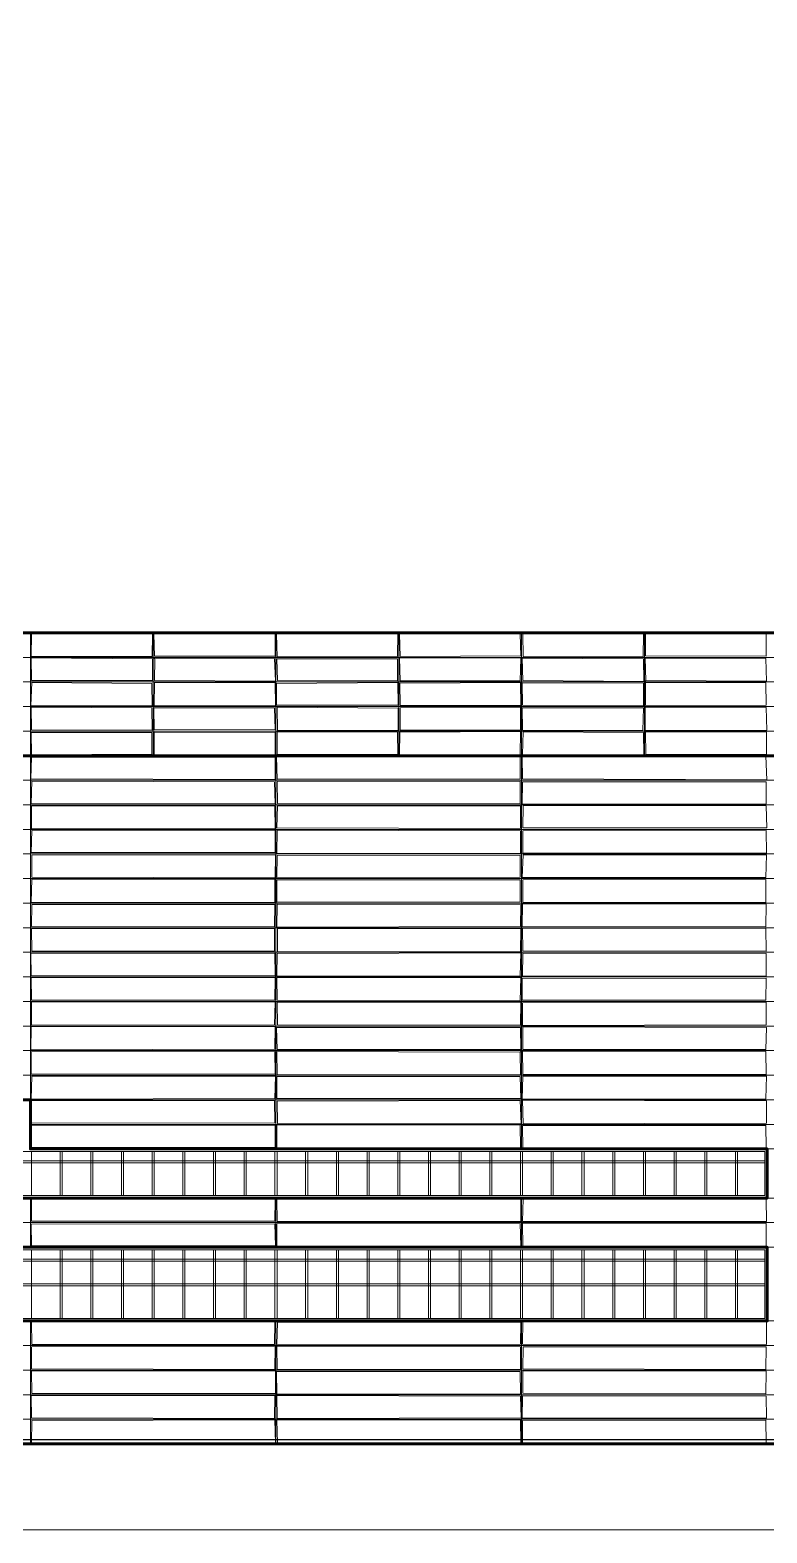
# Model space of a CAD drawing. Extents: x -50000 to 1632000, y -47600 to 308800.
# Drawn here: x 1197985 to 1233987, y -4550 to 68829 of the extents above; entities that cross this region are included whole.
import ezdxf

# ---------------------------------------------------------------- set-up
doc = ezdxf.new("R2010")
doc.units = 0
doc.header["$MEASUREMENT"] = 0
doc.layers.get('Defpoints').update_dxf_attribs({"color": 6})
doc.layers.add('2', color=7, linetype='Continuous')
doc.styles.get("Standard").update_dxf_attribs({"font": 'isocpeur.ttf'})
doc.dimstyles.get("Standard").update_dxf_attribs({"dimscale": 200, "dimtxt": 2.5, "dimasz": 1.5, "dimexe": 1.5, "dimexo": 5, "dimgap": 1, "dimtad": 1, "dimtoh": 1, "dimdec": 0, "dimrnd": 10, "dimzin": 0, "dimtxsty": 'Standard', "dimblk": 'OBLIQUE', "dimcen": 1, "dimdle": 1.5, "dimclrd": 256, "dimclre": 256, "dimclrt": 256, "dimadec": 0, "dimazin": 0, "dimtfac": 1, "dimtdec": 0, "dimtix": 1, "dimtmove": 0, "dimatfit": 3, "dimldrblk": 'NONE', "dimfxl": 1, "dimtolj": 1, "dimtzin": 0, "dimlwd": 18, "dimlwe": 18, "dimarcsym": 1})

# ---------------------------------------------------------------- blocks, each defined once
blk = doc.blocks.new('_Oblique')
at = {"color": 0, "linetype": 'ByBlock', "lineweight": -2}
blk.add_line((-0.5, -0.5), (0.5, 0.5), dxfattribs=at)
blk = doc.blocks.new('*D19')
at = {"layer": '2', "linetype": 'Continuous', "lineweight": 18, "transparency": 16777216}
blk.add_line((837700, -4400), (1240300, -4400), dxfattribs=at)
at = {"layer": 'Defpoints', "color": 0, "linetype": 'Continuous', "transparency": 16777216}
for p in [(1240000, 220000), (838000, 0), (1240000, -4400)]:
    blk.add_point(p, dxfattribs=at)
at = {"layer": '2', "linetype": 'Continuous', "lineweight": 18, "transparency": 16777216, "xscale": 300, "yscale": 300, "zscale": 300, "rotation": 180}
blk.add_blockref('_Oblique', (838000, -4400), dxfattribs=at)
at = {"layer": '2', "linetype": 'Continuous', "lineweight": 18, "transparency": 16777216, "xscale": 300, "yscale": 300, "zscale": 300}
blk.add_blockref('_Oblique', (1240000, -4400), dxfattribs=at)
at = {"layer": '2', "linetype": 'Continuous', "lineweight": 18, "transparency": 16777216, "insert": (1039000, -3950), "char_height": 500, "attachment_point": 5}
blk.add_mtext('\\A1;402000', dxfattribs=at)
blk = doc.blocks.new('_None')

msp = doc.modelspace()

# ---------------------------------------------------------------- linework, layer by layer
at = {"layer": '2', "color": 8, "linetype": 'Continuous', "lineweight": 13}
for p, q in [((1240000, 39400), (874000, 39400)), ((1198000, 39400), (1198000, 14200)), ((1204000, 33400), (1204000, 39400)), ((1210000, 39400), (1210000, 14200)), ((1216000, 33400), (1216000, 39400)), ((1222000, 39400), (1222000, 14200)), ((1228000, 33400), (1228000, 39400)), ((1240000, 38200), (838000, 38200)), ((1240000, 37000), (1120000, 37000)), ((1240000, 35800), (838000, 35800)), ((1240000, 34600), (838000, 34600)), ((1240000, 33400), (838000, 33400)), ((1240000, 32200), (838000, 32200)), ((1240000, 31000), (838000, 31000)), ((1240000, 29800), (838000, 29800)), ((1240000, 28600), (838000, 28600)), ((838000, 27400), (1240000, 27400)), ((1240000, 26200), (838000, 26200)), ((838000, 25000), (1240000, 25000)), ((1240000, 23800), (838000, 23800)), ((1240000, 22600), (838000, 22600)), ((838000, 21400), (1240000, 21400)), ((1240000, 20200), (838000, 20200)), ((838000, 19000), (1240000, 19000)), ((1240000, 17800), (838000, 17800)), ((1240000, 16600), (838000, 16600)), ((1240000, 15400), (1198000, 15400)), ((1198000, 14200), (1240000, 14200)), ((1240000, 11800), (838000, 11800)), ((1198000, 11800), (1198000, 9400)), ((1210000, 11800), (1210000, 9400)), ((1222000, 11800), (1222000, 9400)), ((1240000, 10600), (838000, 10600)), ((838000, 9400), (1240000, 9400)), ((1240000, 5800), (838000, 5800)), ((1198000, 5800), (1198000, -200)), ((1210000, 5800), (1210000, -200)), ((1222000, 5800), (1222000, -200)), ((1240000, 4600), (838000, 4600)), ((838000, 3400), (1240000, 3400)), ((1240000, 2200), (838000, 2200)), ((1240000, 1000), (838000, 1000)), ((838000, -200), (1240000, -200))]:
    msp.add_line(p, q, dxfattribs=at)
at = {"layer": '2', "color": 8, "linetype": 'Continuous', "lineweight": 9}
for p, q in [((1198038.2, 38238.7), (1198060, 39352.1)), ((1198060, 39352.1), (1203973.2, 39349.4)), ((1203959.1, 38239.8), (1203973.2, 39349.4)), ((1204027.1, 39333.1), (1209961.7, 39345.2)), ((1204063.4, 38262.3), (1204027.1, 39333.1)), ((1209965.5, 38262.5), (1209961.7, 39345.2)), ((1210030, 39337.3), (1215952.9, 39368.9)), ((1210065.7, 38231.9), (1210030, 39337.3)), ((1215935.8, 38236.3), (1215952.9, 39368.9)), ((1216035.4, 39332.6), (1221938.1, 39356.3)), ((1216074.5, 38242.8), (1216035.4, 39332.6)), ((1221954.6, 38273.9), (1221938.1, 39356.3)), ((1222067.2, 39351.5), (1227961.2, 39355.5)), ((1222074.5, 38247.8), (1222067.2, 39351.5)), ((1227941.9, 38231.2), (1227961.2, 39355.5)), ((1228051, 39347.3), (1233952.2, 39372.9)), ((1228059.3, 38272.8), (1228051, 39347.3)), ((1233955.9, 38255.2), (1233952.2, 39372.9)), ((1198037.2, 38173.2), (1203962.4, 38125.6)), ((1198049.9, 37063), (1198037.2, 38173.2)), ((1198038.2, 38238.7), (1203959.1, 38239.8)), ((1204000, 38200), (1204073.6, 38131.5)), ((1204063.4, 38262.3), (1209965.5, 38262.5)), ((1210065.7, 38231.9), (1215935.8, 38236.3)), ((1216030.3, 38172.3), (1221956.2, 38165.4)), ((1216064.8, 37058.2), (1216030.3, 38172.3)), ((1216074.5, 38242.8), (1221954.6, 38273.9)), ((1221936.2, 37060.9), (1221956.2, 38165.4)), ((1222034.6, 38162.1), (1227949, 38129.4)), ((1222060.3, 37069.2), (1222034.6, 38162.1)), ((1222074.5, 38247.8), (1227941.9, 38231.2)), ((1228032.8, 38161.2), (1233931.3, 38147.9)), ((1228073.8, 37067.9), (1228032.8, 38161.2)), ((1228059.3, 38272.8), (1233955.9, 38255.2)), ((1203964.6, 37070.5), (1203962.4, 38125.6)), ((1204061.8, 37065.5), (1204073.6, 38131.5)), ((1204073.6, 38131.5), (1209925.4, 38146.5)), ((1209971.3, 37043.7), (1209925.4, 38146.5)), ((1210046.2, 38133.9), (1215930.2, 38136.7)), ((1210072.9, 37064), (1210046.2, 38133.9)), ((1215936.7, 37055.7), (1215930.2, 38136.7)), ((1227967.8, 37028.9), (1227949, 38129.4)), ((1233957.2, 37032.5), (1233931.3, 38147.9)), ((1198031.2, 35858), (1198072.5, 36973.3)), ((1198049.9, 37063), (1203964.6, 37070.5)), ((1198072.5, 36973.3), (1203942.6, 36931.9)), ((1203953.2, 35838), (1203942.6, 36931.9)), ((1204049.9, 35838), (1204057.4, 36972.4)), ((1204057.4, 36972.4), (1209968.4, 36973.3)), ((1204061.8, 37065.5), (1209971.3, 37043.7)), ((1209973, 35851.9), (1209968.4, 36973.3)), ((1210028.4, 36931.3), (1215950.7, 36972.3)), ((1210029.5, 35873.1), (1210028.4, 36931.3)), ((1210072.9, 37064), (1215936.7, 37055.7)), ((1215965.5, 35869.2), (1215950.7, 36972.3)), ((1216046.1, 36941.4), (1221947.2, 36967.4)), ((1216065.6, 35853), (1216046.1, 36941.4)), ((1216064.8, 37058.2), (1221936.2, 37060.9)), ((1221955.1, 35847.6), (1221947.2, 36967.4)), ((1222030.3, 36950.5), (1227963.1, 36948.6)), ((1222042.8, 35872), (1222030.3, 36950.5)), ((1222060.3, 37069.2), (1227967.8, 37028.9)), ((1227947.9, 35829.9), (1227963.1, 36948.6)), ((1228000, 37000), (1228073.8, 37067.9)), ((1228055.2, 36966.8), (1233930.9, 36951.5)), ((1228055.8, 35857.5), (1228055.2, 36966.8)), ((1228073.8, 37067.9), (1233957.2, 37032.5)), ((1233949.7, 35865.2), (1233930.9, 36951.5)), ((1198031.2, 35858), (1203953.2, 35838)), ((1198047.5, 35762.9), (1203928.6, 35740.7)), ((1198055.6, 34655.1), (1198047.5, 35762.9)), ((1203954.9, 34643.3), (1203928.6, 35740.7)), ((1204033.7, 35735.8), (1209929.4, 35743)), ((1204042, 34663), (1204033.7, 35735.8)), ((1204049.9, 35838), (1209973, 35851.9)), ((1209953.2, 34673.3), (1209929.4, 35743)), ((1210029.5, 35873.1), (1215965.5, 35869.2)), ((1210052.3, 35764.7), (1215962.3, 35725.4)), ((1210066.8, 34629.8), (1210052.3, 35764.7)), ((1215970.3, 34651.9), (1215962.3, 35725.4)), ((1216061.5, 35741), (1221951.7, 35772.6)), ((1216062.5, 34644.7), (1216061.5, 35741)), ((1216065.6, 35853), (1221955.1, 35847.6)), ((1221938.7, 34650.8), (1221951.7, 35772.6)), ((1222029.7, 35731.3), (1227952, 35733.3)), ((1222048.2, 34639.4), (1222029.7, 35731.3)), ((1222042.8, 35872), (1227947.9, 35829.9)), ((1227928.1, 34636.3), (1227952, 35733.3)), ((1228029.6, 34626.5), (1228034.6, 35768.5)), ((1228034.6, 35768.5), (1233946.9, 35757.5)), ((1228055.8, 35857.5), (1233949.7, 35865.2)), ((1233973.4, 34648.9), (1233946.9, 35757.5)), ((1198046.5, 34535.3), (1203931.2, 34532.2)), ((1198053.7, 33447.6), (1198046.5, 34535.3)), ((1198055.6, 34655.1), (1203954.9, 34643.3)), ((1203929.3, 33470), (1203931.2, 34532.2)), ((1204042, 34663), (1209953.2, 34673.3)), ((1204043.5, 34546.7), (1209959, 34525.9)), ((1204049.2, 33444.9), (1204043.5, 34546.7)), ((1209957.8, 33439.6), (1209959, 34525.9)), ((1210050.3, 34572.3), (1215933.2, 34541.8)), ((1210065.1, 33471.7), (1210050.3, 34572.3)), ((1210066.8, 34629.8), (1215970.3, 34651.9)), ((1215950.1, 33450.6), (1215933.2, 34541.8)), ((1216033.9, 33457.2), (1216049.8, 34544.7)), ((1216049.8, 34544.7), (1221941.3, 34574.2)), ((1216062.5, 34644.7), (1221938.7, 34650.8)), ((1221936.5, 33447.8), (1221941.3, 34574.2)), ((1222045.6, 33462), (1222072.7, 34565.5)), ((1222048.2, 34639.4), (1227928.1, 34636.3)), ((1222072.7, 34565.5), (1227948.5, 34528)), ((1227971.7, 33427.2), (1227948.5, 34528)), ((1228029.6, 34626.5), (1233973.4, 34648.9)), ((1228055, 34568.8), (1233963.6, 34546.1)), ((1228066, 33462.7), (1228055, 34568.8)), ((1233964.7, 33472.1), (1233963.6, 34546.1)), ((1198026.6, 32266.5), (1198056.8, 33333)), ((1198053.7, 33447.6), (1203929.3, 33470)), ((1198056.8, 33333), (1209953.4, 33328.8)), ((1204049.2, 33444.9), (1209957.8, 33439.6)), ((1209960.9, 32242.5), (1209953.4, 33328.8)), ((1210028.5, 33340.5), (1221934, 33346)), ((1210052.7, 32248.6), (1210028.5, 33340.5)), ((1210065.1, 33471.7), (1215950.1, 33450.6)), ((1216033.9, 33457.2), (1221936.5, 33447.8)), ((1221936.3, 32272.5), (1221934, 33346)), ((1222034.1, 33349.3), (1233935.6, 33370.2)), ((1222037.9, 32275), (1222034.1, 33349.3)), ((1222045.6, 33462), (1227971.7, 33427.2)), ((1228066, 33462.7), (1233964.7, 33472.1)), ((1233974.4, 32227.6), (1233935.6, 33370.2)), ((1198026.6, 32266.5), (1209960.9, 32242.5)), ((1198040.2, 31067.2), (1198067.9, 32155.6)), ((1198067.9, 32155.6), (1209933, 32126.3)), ((1209955.6, 31048.5), (1209933, 32126.3)), ((1210052.7, 32248.6), (1221936.3, 32272.5)), ((1210056.1, 32142.2), (1221929.3, 32148.5)), ((1210066.3, 31070.4), (1210056.1, 32142.2)), ((1221925.1, 31055.8), (1221929.3, 32148.5)), ((1222026.2, 31031.8), (1222045.5, 32131.1)), ((1222037.9, 32275), (1233974.4, 32227.6)), ((1222045.5, 32131.1), (1233942.3, 32128.7)), ((1233950.8, 31053.2), (1233942.3, 32128.7)), ((1198040.2, 31067.2), (1209955.6, 31048.5)), ((1198057.3, 30956.9), (1209936.7, 30955.9)), ((1198062.4, 29833.2), (1198057.3, 30956.9)), ((1209967.3, 29830.5), (1209936.7, 30955.9)), ((1210044.9, 29872.9), (1210074.9, 30946.3)), ((1210066.3, 31070.4), (1221925.1, 31055.8)), ((1210074.9, 30946.3), (1221945.6, 30953.2)), ((1221938.8, 29840.3), (1221945.6, 30953.2)), ((1222026.2, 31031.8), (1233950.8, 31053.2)), ((1222053.2, 29872.7), (1222070, 30968.2)), ((1222070, 30968.2), (1233947.2, 30954.6)), ((1233974.5, 29872.6), (1233947.2, 30954.6)), ((1198046.1, 28670.8), (1198071.4, 29750)), ((1198062.4, 29833.2), (1209967.3, 29830.5)), ((1198071.4, 29750), (1209959.5, 29761.8)), ((1209952.7, 28664.8), (1209959.5, 29761.8)), ((1210044.9, 29872.9), (1221938.8, 29840.3)), ((1210047.4, 28629.5), (1210055, 29760.2)), ((1210055, 29760.2), (1221940.5, 29731.4)), ((1221942, 28629.4), (1221940.5, 29731.4)), ((1222053.2, 29872.7), (1233974.5, 29872.6)), ((1222063.1, 29736.1), (1233947.2, 29739.3)), ((1222065, 28642.5), (1222063.1, 29736.1)), ((1233958.9, 28641.3), (1233947.2, 29739.3)), ((1198046.1, 28670.8), (1209952.7, 28664.8)), ((1210047.4, 28629.5), (1221942, 28629.4)), ((1222065, 28642.5), (1233958.9, 28641.3)), ((1198065.6, 28540.6), (1209970.6, 28562.9)), ((1198070.3, 27470.2), (1198065.6, 28540.6)), ((1209955.2, 27431.7), (1209970.6, 28562.9)), ((1210040, 27457.4), (1210054.8, 28527.3)), ((1210054.8, 28527.3), (1221933.8, 28541.1)), ((1221935.3, 27473.1), (1221933.8, 28541.1)), ((1222031.3, 27453), (1222071.9, 28566.6)), ((1222071.9, 28566.6), (1233966.5, 28558.6)), ((1233932.3, 27449), (1233966.5, 28558.6)), ((1198041.5, 26250.6), (1198073.8, 27369.1)), ((1198070.3, 27470.2), (1209955.2, 27431.7)), ((1198073.8, 27369.1), (1209940.5, 27369.5)), ((1209938.7, 26235.7), (1209940.5, 27369.5)), ((1210034, 27340.3), (1221933.1, 27346)), ((1210043, 26245.1), (1210034, 27340.3)), ((1210040, 27457.4), (1221935.3, 27473.1)), ((1221931.5, 26271.4), (1221933.1, 27346)), ((1222031.3, 27453), (1233932.3, 27449)), ((1222065.2, 27338.1), (1233926.1, 27360.1)), ((1222065.2, 26250), (1222065.2, 27338.1)), ((1233934.3, 26236.5), (1233926.1, 27360.1)), ((1198041.5, 26250.6), (1209938.7, 26235.7)), ((1198056.5, 25064.1), (1198065.9, 26126.4)), ((1198065.9, 26126.4), (1209939.9, 26126.2)), ((1209930.3, 25050.5), (1209939.9, 26126.2)), ((1210042.9, 25033.6), (1210056.4, 26153.2)), ((1210043, 26245.1), (1221931.5, 26271.4)), ((1210056.4, 26153.2), (1221970, 26125.4)), ((1221950.6, 25062.6), (1221970, 26125.4)), ((1222031.5, 25054.6), (1222044.7, 26168.9)), ((1222044.7, 26168.9), (1233948, 26154.5)), ((1222065.2, 26250), (1233934.3, 26236.5)), ((1233936, 25035.4), (1233948, 26154.5)), ((1198048.5, 24946.4), (1209930.6, 24956.5)), ((1198056.5, 25064.1), (1209930.3, 25050.5)), ((1209934.1, 23853.1), (1209930.6, 24956.5)), ((1210042.9, 25033.6), (1221950.6, 25062.6)), ((1210069, 24956.2), (1221961.2, 24946.3)), ((1210072.3, 23830.7), (1210069, 24956.2)), ((1222031.5, 25054.6), (1233936, 25035.4)), ((1222047, 24972.7), (1233935.9, 24967.9)), ((1222068.3, 23863.7), (1222047, 24972.7)), ((1233952.1, 23850.6), (1233935.9, 24967.9)), ((1198073.2, 23857.4), (1198048.5, 24946.4)), ((1221951.1, 23840.6), (1221961.2, 24946.3)), ((1198025.6, 23741.5), (1209940.7, 23763.5)), ((1198042.7, 22666.6), (1198025.6, 23741.5)), ((1198073.2, 23857.4), (1209934.1, 23853.1)), ((1209953.4, 22648.3), (1209940.7, 23763.5)), ((1210035.1, 22648.3), (1210058.3, 23738.6)), ((1210058.3, 23738.6), (1221959.6, 23768.3)), ((1210072.3, 23830.7), (1221951.1, 23840.6)), ((1221929.1, 22642.1), (1221959.6, 23768.3)), ((1222038.8, 22636), (1222053.2, 23758.5)), ((1222053.2, 23758.5), (1233943.9, 23739)), ((1222068.3, 23863.7), (1233952.1, 23850.6)), ((1233945.2, 22637.4), (1233943.9, 23739)), ((1198042.7, 22666.6), (1209953.4, 22648.3)), ((1198046.1, 22570.7), (1209956.6, 22572.8)), ((1198063, 21465), (1198046.1, 22570.7)), ((1209942.1, 21458), (1209956.6, 22572.8)), ((1210035.1, 22648.3), (1221929.1, 22642.1)), ((1210046.1, 22560.7), (1221966, 22574.5)), ((1210062.6, 21461), (1210046.1, 22560.7)), ((1221926, 21425.7), (1221966, 22574.5)), ((1222025.2, 22527.2), (1233955.2, 22544.4)), ((1222025.5, 21466.7), (1222025.2, 22527.2)), ((1222038.8, 22636), (1233945.2, 22637.4)), ((1233928.2, 21461.6), (1233955.2, 22544.4)), ((1198056.2, 20242.9), (1198061.7, 21374.8)), ((1198061.7, 21374.8), (1209965.6, 21361.1)), ((1198063, 21465), (1209942.1, 21458)), ((1209935.5, 20262.1), (1209965.6, 21361.1)), ((1210062.6, 21461), (1221926, 21425.7)), ((1210063.6, 21363.3), (1221957, 21365.7)), ((1210074.9, 20260.3), (1210063.6, 21363.3)), ((1221940.5, 20246), (1221957, 21365.7)), ((1222025.5, 21466.7), (1233928.2, 21461.6)), ((1222037.7, 21334), (1233949.2, 21359.4)), ((1222052, 20231.8), (1222037.7, 21334)), ((1233945.9, 20258.7), (1233949.2, 21359.4)), ((1198029.6, 19035.1), (1198034.7, 20158)), ((1198034.7, 20158), (1209963.1, 20169.4)), ((1198056.2, 20242.9), (1209935.5, 20262.1)), ((1209948.4, 19068.1), (1209963.1, 20169.4)), ((1210028.4, 20133.9), (1221942.4, 20126.1)), ((1210056.1, 19047.9), (1210028.4, 20133.9)), ((1210074.9, 20260.3), (1221940.5, 20246)), ((1221969.6, 19056.1), (1221942.4, 20126.1)), ((1222052, 20231.8), (1233945.9, 20258.7)), ((1222058.6, 19050.1), (1222066.1, 20155.9)), ((1222066.1, 20155.9), (1233966.5, 20134.2)), ((1233928.7, 19046.8), (1233966.5, 20134.2)), ((1198029.6, 19035.1), (1209948.4, 19068.1)), ((1198032.6, 18945.5), (1209944.2, 18954.1)), ((1198047.8, 17866.5), (1198032.6, 18945.5)), ((1209961.1, 17842.1), (1209944.2, 18954.1)), ((1210035.9, 18952), (1221931, 18927.6)), ((1210058.6, 17825.5), (1210035.9, 18952)), ((1210056.1, 19047.9), (1221969.6, 19056.1)), ((1222000, 19000), (1221931, 18927.6)), ((1221946.3, 17828.7), (1221931, 18927.6)), ((1222046.1, 18966.7), (1233935, 18951.8)), ((1222055.8, 17843.1), (1222046.1, 18966.7)), ((1222058.6, 19050.1), (1233928.7, 19046.8)), ((1233956.4, 17839.7), (1233935, 18951.8)), ((1198036.4, 16627.6), (1198074.6, 17756.9)), ((1198047.8, 17866.5), (1209961.1, 17842.1)), ((1198074.6, 17756.9), (1209970.4, 17753.1)), ((1209941.5, 16668), (1209970.4, 17753.1)), ((1210047.3, 16664.1), (1210048.4, 17742)), ((1210048.4, 17742), (1221929.9, 17735.7)), ((1210058.6, 17825.5), (1221946.3, 17828.7)), ((1221957.6, 16668.6), (1221929.9, 17735.7)), ((1222025.5, 16631.9), (1222060, 17745.3)), ((1222055.8, 17843.1), (1233956.4, 17839.7)), ((1222060, 17745.3), (1233956.7, 17746)), ((1233929.3, 16638.4), (1233956.7, 17746)), ((1198029.9, 16554.1), (1209934.6, 16560.1)), ((1198054.2, 15464.5), (1198029.9, 16554.1)), ((1198036.4, 16627.6), (1209941.5, 16668)), ((1209947.6, 15465.7), (1209934.6, 16560.1)), ((1210047.3, 16664.1), (1221957.6, 16668.6)), ((1210057.4, 16525.4), (1221926.1, 16571.3)), ((1210069, 15438.6), (1210057.4, 16525.4)), ((1221971.4, 15428.2), (1221926.1, 16571.3)), ((1222025.5, 16631.9), (1233929.3, 16638.4)), ((1222040.3, 16574.1), (1233960.5, 16549.5)), ((1222074.3, 15431.3), (1222040.3, 16574.1)), ((1233968.8, 15451), (1233960.5, 16549.5)), ((1198054.2, 15464.5), (1209947.6, 15465.7)), ((1210069, 15438.6), (1221971.4, 15428.2)), ((1222074.3, 15431.3), (1233968.8, 15451)), ((1198045.9, 14268), (1198049.8, 15350.9)), ((1198049.8, 15350.9), (1209961.2, 15357.9)), ((1209952.5, 14269.9), (1209961.2, 15357.9)), ((1210036.9, 14231.5), (1210037.4, 15365.8)), ((1210037.4, 15365.8), (1221927.2, 15370.6)), ((1221946, 14255.1), (1221927.2, 15370.6)), ((1222039.6, 15348.4), (1233934.3, 15340.9)), ((1222053.8, 14238.3), (1222039.6, 15348.4)), ((1233945.3, 14257.6), (1233934.3, 15340.9)), ((1198045.9, 14268), (1209952.5, 14269.9)), ((1210036.9, 14231.5), (1221946, 14255.1)), ((1222053.8, 14238.3), (1233945.3, 14257.6)), ((1198060.1, 10670.1), (1198062, 11742.7)), ((1198062, 11742.7), (1209968.1, 11736.3)), ((1210048.3, 11758.5), (1221960, 11751)), ((1210055.5, 10661.6), (1210048.3, 11758.5)), ((1221967.1, 10654), (1221960, 11751)), ((1222037.7, 10658), (1222069.4, 11766.5)), ((1222069.4, 11766.5), (1233940.6, 11752.8)), ((1233972.2, 10663.9), (1233940.6, 11752.8)), ((1209943.1, 10670.6), (1209968.1, 11736.3)), ((1198038.1, 10531.5), (1209947.3, 10539.4)), ((1198059, 9467), (1198038.1, 10531.5)), ((1198060.1, 10670.1), (1209943.1, 10670.6)), ((1209971.3, 9474.8), (1209947.3, 10539.4)), ((1210035.5, 9434.6), (1210044.1, 10539.7)), ((1210044.1, 10539.7), (1221932.6, 10565.2)), ((1210055.5, 10661.6), (1221967.1, 10654)), ((1221965.8, 9470.7), (1221932.6, 10565.2)), ((1222037.2, 10573.1), (1233955.4, 10559.3)), ((1222053.9, 9435.8), (1222037.2, 10573.1)), ((1222037.7, 10658), (1233972.2, 10663.9)), ((1233954.3, 9458.6), (1233955.4, 10559.3)), ((1198059, 9467), (1209971.3, 9474.8)), ((1210035.5, 9434.6), (1221965.8, 9470.7)), ((1222053.9, 9435.8), (1233954.3, 9458.6)), ((1198056.7, 5756.2), (1209946, 5743)), ((1198065.1, 4655.6), (1198056.7, 5756.2)), ((1209928.8, 4642.9), (1209946, 5743)), ((1210047.1, 4653), (1210069.9, 5731.7)), ((1210069.9, 5731.7), (1221955, 5742.9)), ((1221938.6, 4664.7), (1221955, 5742.9)), ((1222047.8, 4669.3), (1222056.1, 5766.1)), ((1222056.1, 5766.1), (1233970, 5735.4)), ((1233967, 4651.9), (1233970, 5735.4)), ((1198049.4, 4530.1), (1209967.7, 4546.8)), ((1198055.4, 3462.4), (1198049.4, 4530.1)), ((1198065.1, 4655.6), (1209928.8, 4642.9)), ((1209944, 3426.2), (1209967.7, 4546.8)), ((1210035.3, 4571.4), (1221952.4, 4536.5)), ((1210063.9, 3427.1), (1210035.3, 4571.4)), ((1210047.1, 4653), (1221938.6, 4664.7)), ((1221939.3, 3425.2), (1221952.4, 4536.5)), ((1222047.8, 4669.3), (1233967, 4651.9)), ((1222053.4, 3464.3), (1222070.3, 4542.9)), ((1222070.3, 4542.9), (1233953.5, 4530.2)), ((1233927.8, 3433.8), (1233953.5, 4530.2)), ((1198050.5, 3372), (1209973.1, 3346.5)), ((1198073.8, 2254.7), (1198050.5, 3372)), ((1198055.4, 3462.4), (1209944, 3426.2)), ((1209973.9, 2255.9), (1209973.1, 3346.5)), ((1210029.6, 3332.1), (1221933.3, 3339.6)), ((1210036.9, 2228.6), (1210029.6, 3332.1)), ((1210063.9, 3427.1), (1221939.3, 3425.2)), ((1221948.6, 2244.2), (1221933.3, 3339.6)), ((1222053.4, 3464.3), (1233927.8, 3433.8)), ((1222061.2, 2268.4), (1222061.3, 3358.4)), ((1222061.3, 3358.4), (1233942.3, 3348.9)), ((1233925.2, 2240), (1233942.3, 3348.9)), ((1198073.8, 2254.7), (1209973.9, 2255.9)), ((1210036.9, 2228.6), (1221948.6, 2244.2)), ((1222061.2, 2268.4), (1233925.2, 2240)), ((1198036.6, 2139), (1209951.1, 2160.5)), ((1198050.8, 1062.7), (1198036.6, 2139)), ((1209929.8, 1040.2), (1209951.1, 2160.5)), ((1210046.5, 2166.7), (1221944.6, 2127.2)), ((1210061.8, 1044.3), (1210046.5, 2166.7)), ((1221974.1, 1073.7), (1221944.6, 2127.2)), ((1222028.5, 1053.1), (1222038.4, 2148)), ((1222038.4, 2148), (1233952.4, 2128.1)), ((1233961.3, 1057.1), (1233952.4, 2128.1)), ((1198050.8, 1062.7), (1209929.8, 1040.2)), ((1198063.6, -168.6), (1198073, 946.9)), ((1198073, 946.9), (1209946.8, 967.7)), ((1209968.6, -159.1), (1209946.8, 967.7)), ((1210048.7, 962.1), (1221940, 970.9)), ((1210068.8, -153.4), (1210048.7, 962.1)), ((1210061.8, 1044.3), (1221974.1, 1073.7)), ((1221961.5, -160.9), (1221940, 970.9)), ((1222028.5, 1053.1), (1233961.3, 1057.1)), ((1222045.8, 942.7), (1233933.4, 949.6)), ((1222049.8, -167.5), (1222045.8, 942.7)), ((1233949.5, -173.3), (1233933.4, 949.6)), ((1198063.6, -168.6), (1209968.6, -159.1)), ((1210068.8, -153.4), (1221961.5, -160.9)), ((1222049.8, -167.5), (1233949.5, -173.3))]:
    msp.add_line(p, q, dxfattribs=at)
at = {"layer": '2', "linetype": 'Continuous', "lineweight": 20}
for p, q in [((837970, 14080), (1233880, 14080)), ((1198050, 11920), (1198050, 14080)), ((1199450, 14080), (1199450, 11920)), ((1199550, 11920), (1199550, 14080)), ((1200950, 14080), (1200950, 11920)), ((1201050, 11920), (1201050, 14080)), ((1202450, 14080), (1202450, 11920)), ((1202550, 11920), (1202550, 14080)), ((1203950, 14080), (1203950, 11920)), ((1204050, 11920), (1204050, 14080)), ((1205450, 14080), (1205450, 11920)), ((1205550, 11920), (1205550, 14080)), ((1206950, 14080), (1206950, 11920)), ((1207050, 11920), (1207050, 14080)), ((1208450, 14080), (1208450, 11920)), ((1208550, 11920), (1208550, 14080)), ((1209950, 14080), (1209950, 11920)), ((1210050, 11920), (1210050, 14080)), ((1211450, 14080), (1211450, 11920)), ((1211550, 11920), (1211550, 14080)), ((1212950, 14080), (1212950, 11920)), ((1213050, 11920), (1213050, 14080)), ((1214450, 14080), (1214450, 11920)), ((1214550, 11920), (1214550, 14080)), ((1215950, 14080), (1215950, 11920)), ((1216050, 11920), (1216050, 14080)), ((1217450, 14080), (1217450, 11920)), ((1217550, 11920), (1217550, 14080)), ((1218950, 14080), (1218950, 11920)), ((1219050, 11920), (1219050, 14080)), ((1220450, 14080), (1220450, 11920)), ((1220550, 11920), (1220550, 14080)), ((1221950, 14080), (1221950, 11920)), ((1222050, 11920), (1222050, 14080)), ((1223450, 14080), (1223450, 11920)), ((1223550, 11920), (1223550, 14080)), ((1224950, 14080), (1224950, 11920)), ((1225050, 11920), (1225050, 14080)), ((1226450, 14080), (1226450, 11920)), ((1226550, 11920), (1226550, 14080)), ((1227950, 14080), (1227950, 11920)), ((1228050, 11920), (1228050, 14080)), ((1229450, 14080), (1229450, 11920)), ((1229550, 11920), (1229550, 14080)), ((1230950, 14080), (1230950, 11920)), ((1231050, 11920), (1231050, 14080)), ((1232450, 14080), (1232450, 11920)), ((1232550, 11920), (1232550, 14080)), ((1233880, 14080), (1233880, 11920)), ((837970, 13620), (1233880, 13620)), ((837970, 13520), (1233880, 13520)), ((1233880, 11920), (837970, 11920)), ((837970, 9280), (1233880, 9280)), ((837970, 8820), (1233880, 8820)), ((1198050, 5920), (1198050, 9280)), ((1199450, 9280), (1199450, 5920)), ((1199550, 5920), (1199550, 9280)), ((1200950, 9280), (1200950, 5920)), ((1201050, 5920), (1201050, 9280)), ((1202450, 9280), (1202450, 5920)), ((1202550, 5920), (1202550, 9280)), ((1203950, 9280), (1203950, 5920)), ((1204050, 5920), (1204050, 9280)), ((1205450, 9280), (1205450, 5920)), ((1205550, 5920), (1205550, 9280)), ((1206950, 9280), (1206950, 5920)), ((1207050, 5920), (1207050, 9280)), ((1208450, 9280), (1208450, 5920)), ((1208550, 5920), (1208550, 9280)), ((1209950, 9280), (1209950, 5920)), ((1210050, 5920), (1210050, 9280)), ((1211450, 9280), (1211450, 5920)), ((1211550, 5920), (1211550, 9280)), ((1212950, 9280), (1212950, 5920)), ((1213050, 5920), (1213050, 9280)), ((1214450, 9280), (1214450, 5920)), ((1214550, 5920), (1214550, 9280)), ((1215950, 9280), (1215950, 5920)), ((1216050, 5920), (1216050, 9280)), ((1217450, 9280), (1217450, 5920)), ((1217550, 5920), (1217550, 9280)), ((1218950, 9280), (1218950, 5920)), ((1219050, 5920), (1219050, 9280)), ((1220450, 9280), (1220450, 5920)), ((1220550, 5920), (1220550, 9280)), ((1221950, 9280), (1221950, 5920)), ((1222050, 5920), (1222050, 9280)), ((1223450, 9280), (1223450, 5920)), ((1223550, 5920), (1223550, 9280)), ((1224950, 9280), (1224950, 5920)), ((1225050, 5920), (1225050, 9280)), ((1226450, 9280), (1226450, 5920)), ((1226550, 5920), (1226550, 9280)), ((1227950, 9280), (1227950, 5920)), ((1228050, 5920), (1228050, 9280)), ((1229450, 9280), (1229450, 5920)), ((1229550, 5920), (1229550, 9280)), ((1230950, 9280), (1230950, 5920)), ((1231050, 5920), (1231050, 9280)), ((1232450, 9280), (1232450, 5920)), ((1232550, 5920), (1232550, 9280)), ((1233880, 9280), (1233880, 5920)), ((837970, 8720), (1233880, 8720)), ((837970, 7620), (1233880, 7620)), ((837970, 7520), (1233880, 7520)), ((1233880, 5920), (837970, 5920))]:
    msp.add_line(p, q, dxfattribs=at)
at = {"layer": '2', "linetype": 'Continuous', "lineweight": 100}
msp.add_line((826134, -200), (1254849.7, -200), dxfattribs=at)
at = {"layer": '2', "linetype": 'Continuous', "lineweight": 70}
for points in [[(1254849.7, 38800), (1240300, 38800), (1240300, 39400), (1126300, 39400), (1126300, 43000), (1114300, 43000)], [(837700, -200), (837700, 5800), (837850, 5800), (837850, 9400), (837700, 9400), (837700, 11800), (837850, 11800), (837850, 14200), (837700, 14200), (837700, 33400), (1240000, 33400), (1240000, -200)], [(837850, 11800), (1234000, 11800), (1234000, 14200), (1198000, 14200), (1198000, 16600), (1150000, 16600), (1150000, 14200), (1102000, 14200), (1102000, 16600), (1054000, 16600), (1054000, 14200), (1006000, 14200), (1006000, 16600), (958000, 16600), (958000, 14200), (910000, 14200), (910000, 16600), (862000, 16600), (862000, 14200), (837850, 14200)], [(837850, 5800), (1234000, 5800), (1234000, 9400), (837850, 9400)]]:
    msp.add_lwpolyline(points, dxfattribs=at)
at = {"layer": 'Defpoints'}
msp.add_line((1632000, 0), (-50000, 0), dxfattribs=at)

# ---------------------------------------------------------------- dimensions: what is measured, and where the dimension line sits
at = {"layer": '2', "linetype": 'Continuous', "lineweight": 18}
dim = msp.add_linear_dim(base=(1240000, -4400), p1=(838000, 0), p2=(1240000, 220000), dimstyle='Standard', override={"dimse1": 1, "dimse2": 1, "dimsd1": 0, "dimsd2": 0}, dxfattribs=at)
dim.commit()
dim.dimension.update_dxf_attribs({"geometry": '*D19', "text_midpoint": (1039000, -3950)})

doc.saveas('drawing.dxf')
